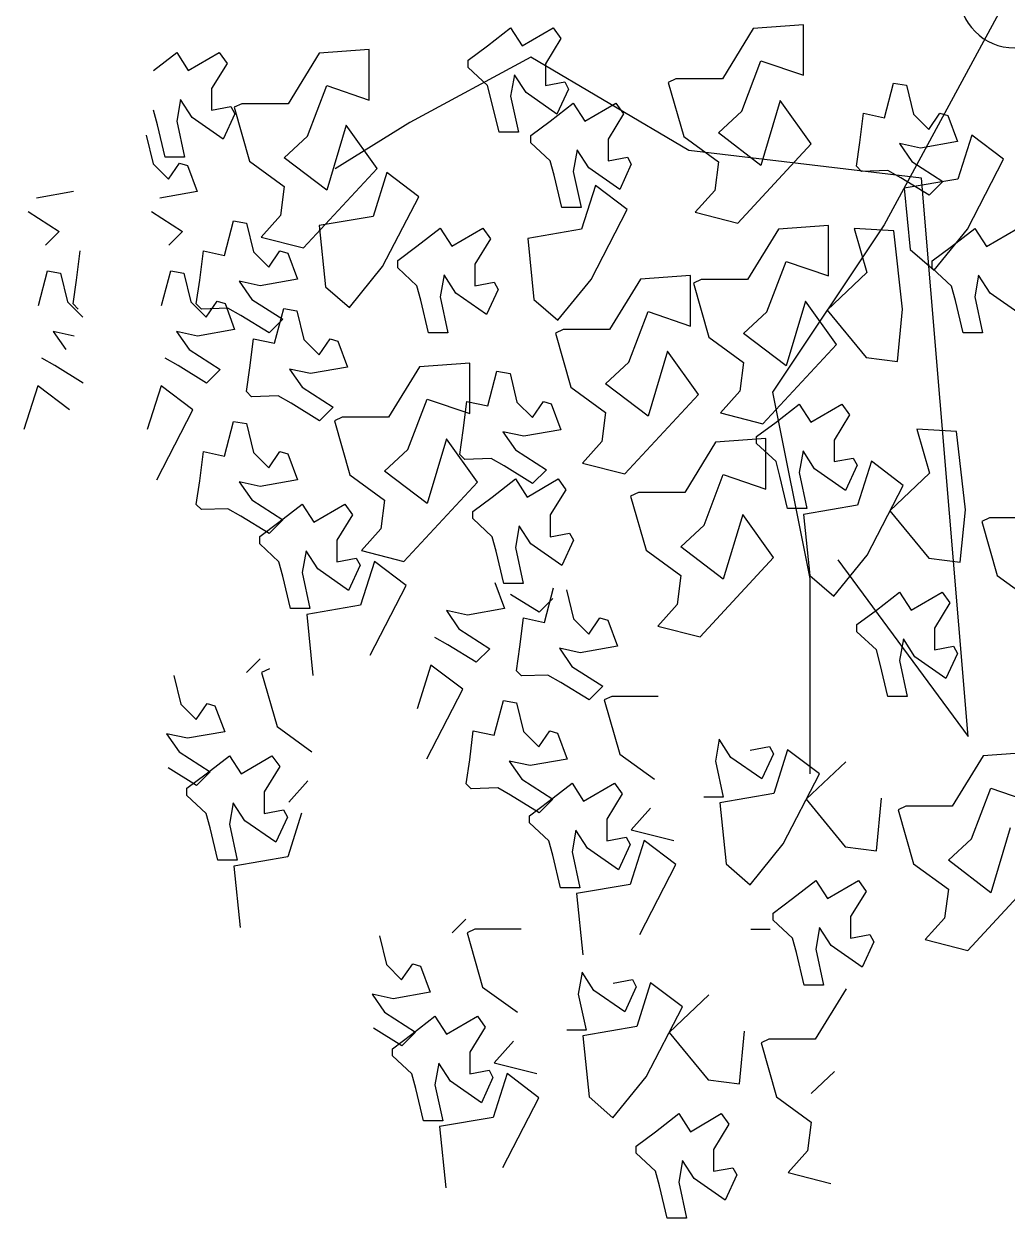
# Model space of a CAD drawing. Header units: metres. Extents: x -1655 to 449, y 40 to 361.
# Drawn here: x 52.0579 to 52.4283, y 53.6599 to 54.1099 of the extents above; entities that cross this region are included whole.
import ezdxf

# ---------------------------------------------------------------- set-up
doc = ezdxf.new("R2010")
doc.units = ezdxf.units.M
doc.header["$MEASUREMENT"] = 0
doc.layers.add('paisajismo', color=7, linetype='Continuous')

# ---------------------------------------------------------------- blocks, each defined once
blk = doc.blocks.new('A$C78ED2221')
at = {"layer": 'paisajismo', "color": 86}
for p, q in [((0.2983, 1.1663), (0.3867, 1.2481)), ((0.4791, 1.1921), (0.4629, 1.2395)), ((0.5192, 1.2395), (0.5152, 1.1835)), ((0.7162, 1.1993), (0.688, 1.2381)), ((0.7804, 1.2424), (0.7804, 1.1907)), ((1.0064, 1.2258), (1.0305, 1.1915)), ((0.4348, 1.2136), (0.3625, 1.1921)), ((1.0827, 1.1871), (1.1028, 1.2216)), ((0.7764, 1.1821), (0.7162, 1.1993)), ((1.1019, 1.166), (1.1798, 1.2062)), ((1.3557, 1.2081), (1.1069, 1.0734)), ((1.1798, 1.2062), (1.2066, 1.1708)), ((0.3625, 1.1921), (0.3987, 1.1448)), ((0.4228, 1.1707), (0.4791, 1.1921)), ((0.7804, 1.1907), (0.7764, 1.1821)), ((1.0305, 1.1915), (1.0506, 1.1785)), ((1.1028, 1.1742), (1.0827, 1.1871)), ((0.5152, 1.1835), (0.459, 1.1491)), ((1.0264, 1.1742), (0.9863, 1.1829)), ((0.9863, 1.1829), (0.9863, 1.1613)), ((1.0506, 1.1785), (1.0264, 1.1742)), ((1.0827, 1.1484), (1.1028, 1.1742)), ((0.3103, 1.119), (0.2983, 1.1663)), ((0.3987, 1.1448), (0.4228, 1.1707)), ((0.7336, 1.0216), (0.5365, 1.1667)), ((0.5365, 1.1667), (1.1587, 1.1148)), ((0.7309, 1.1581), (0.7893, 1.1637)), ((0.7353, 1.1231), (0.7309, 1.1581)), ((0.7893, 1.1637), (0.8764, 1.1539)), ((0.9863, 1.1613), (1.0225, 1.1527)), ((1.0563, 1.1289), (1.1019, 1.166)), ((1.2066, 1.1708), (1.1578, 1.1553)), ((0.3666, 1.1448), (0.3344, 1.1405)), ((0.3947, 1.1061), (0.3666, 1.1448)), ((0.6293, 1.1549), (0.6012, 1.142)), ((0.6373, 1.1506), (0.6293, 1.1549)), ((0.6333, 1.1292), (0.6373, 1.1506)), ((0.6855, 1.1463), (0.6574, 1.1292)), ((0.6975, 1.1377), (0.6855, 1.1463)), ((0.8764, 1.1539), (0.8791, 1.1096)), ((1.0225, 1.1527), (1.0385, 1.1484)), ((1.0385, 1.1484), (1.0586, 1.1269)), ((1.0666, 1.1269), (1.0827, 1.1484)), ((1.1578, 1.1553), (1.1475, 1.0954)), ((1.1995, 1.1549), (1.1922, 1.1136)), ((1.2286, 1.1442), (1.1995, 1.1549)), ((0.3344, 1.1405), (0.3103, 1.119)), ((0.6012, 1.142), (0.6253, 1.1076)), ((0.6774, 1.1033), (0.6975, 1.1377)), ((1.1549, 1.1387), (1.1397, 1.1235)), ((1.1772, 1.1042), (1.1549, 1.1387)), ((1.2131, 1.1231), (1.2312, 1.1354)), ((1.2312, 1.1354), (1.2286, 1.1442)), ((0.6574, 1.1292), (0.6333, 1.1292)), ((0.7881, 1.0796), (0.7353, 1.1231)), ((0.8299, 1.1238), (0.7881, 1.0796)), ((0.8791, 1.1096), (0.8299, 1.1238)), ((1.0794, 1.1023), (1.0563, 1.1289)), ((1.0586, 1.1269), (1.0666, 1.1269)), ((1.1397, 1.1235), (1.1592, 1.0919)), ((0.6253, 1.1076), (0.6454, 1.0947)), ((1.1587, 1.1148), (1.1898, 0.8557)), ((1.1922, 1.1136), (1.1973, 1.0902)), ((0.6212, 1.0903), (0.5811, 1.099)), ((0.5811, 1.099), (0.5811, 1.0775)), ((0.6454, 1.0947), (0.6212, 1.0903)), ((0.6975, 1.0903), (0.6774, 1.1033)), ((0.7386, 1.0542), (0.8165, 1.0944)), ((0.9545, 1.0883), (1.0129, 1.0938)), ((1.0129, 1.0938), (1.1, 1.084)), ((1.1475, 1.0954), (1.0794, 1.1023)), ((1.1592, 1.0919), (1.1675, 1.0774)), ((1.1973, 1.0902), (1.1772, 1.1042)), ((0.6774, 1.0646), (0.6975, 1.0903)), ((0.9589, 1.0533), (0.9545, 1.0883)), ((1.1, 1.084), (1.1027, 1.0397)), ((0.4138, 1.0299), (0.4094, 1.0648)), ((0.5811, 1.0775), (0.6172, 1.0689)), ((0.6172, 1.0689), (0.6333, 1.0646)), ((1.1069, 1.0734), (0.9202, 0.949)), ((1.1675, 1.0774), (1.1664, 1.048)), ((0.3079, 1.0617), (0.2797, 1.0487)), ((0.3159, 1.0573), (0.3079, 1.0617)), ((0.3118, 1.0359), (0.3159, 1.0573)), ((0.3641, 1.0531), (0.336, 1.0359)), ((0.3761, 1.0445), (0.3641, 1.0531)), ((0.6333, 1.0646), (0.6534, 1.043)), ((0.6614, 1.043), (0.6774, 1.0646)), ((0.693, 1.0172), (0.7386, 1.0542)), ((0.8433, 1.059), (0.7944, 1.0435)), ((1.0117, 1.0098), (0.9589, 1.0533)), ((1.0535, 1.0539), (1.0117, 1.0098)), ((1.1027, 1.0397), (1.0535, 1.0539)), ((0.2797, 1.0487), (0.3038, 1.0143)), ((0.356, 1.01), (0.3761, 1.0445)), ((0.6534, 1.043), (0.6614, 1.043)), ((0.7944, 1.0435), (0.7842, 0.9836)), ((0.8389, 1.0432), (0.8108, 1.0302)), ((0.8469, 1.0388), (0.8389, 1.0432)), ((0.8429, 1.0174), (0.8469, 1.0388)), ((1.1664, 1.048), (1.1721, 1.0423)), ((1.1721, 1.0423), (1.1987, 1.0462)), ((0.2556, 1.0309), (0.1993, 0.9965)), ((0.336, 1.0359), (0.3118, 1.0359)), ((0.4667, 0.9863), (0.4138, 1.0299)), ((0.5085, 1.0305), (0.4667, 0.9863)), ((0.8108, 1.0302), (0.8349, 0.9958)), ((0.8951, 1.0346), (0.867, 1.0174)), ((0.887, 0.9915), (0.9071, 1.026)), ((0.9071, 1.026), (0.8951, 1.0346)), ((0.0507, 0.9663), (0.0386, 1.0137)), ((0.139, 0.9921), (0.1632, 1.018)), ((0.3038, 1.0143), (0.3239, 1.0014)), ((0.7161, 0.9905), (0.693, 1.0172)), ((0.867, 1.0174), (0.8429, 1.0174)), ((0.8852, 0.9382), (0.9736, 1.02)), ((0.9736, 1.02), (1.0218, 0.9855)), ((1.0499, 1.0114), (1.1061, 1.0114)), ((1.066, 0.964), (1.0499, 1.0114)), ((1.1061, 1.0114), (1.1021, 0.9554)), ((0.2596, 1.0057), (0.2596, 0.9842)), ((0.2997, 0.9971), (0.2596, 1.0057)), ((0.3239, 1.0014), (0.2997, 0.9971)), ((0.3761, 0.9971), (0.356, 1.01)), ((0.4171, 0.9609), (0.495, 1.0011)), ((0.495, 1.0011), (0.5218, 0.9657)), ((0.0748, 0.9879), (0.0507, 0.9663)), ((0.1069, 0.9921), (0.0748, 0.9879)), ((0.1351, 0.9534), (0.1069, 0.9921)), ((0.356, 0.9713), (0.3761, 0.9971)), ((0.7128, 0.9905), (0.4951, 0.9905)), ((0.9202, 0.949), (0.7128, 0.9905)), ((0.7842, 0.9836), (0.7161, 0.9905)), ((0.8308, 0.9786), (0.7907, 0.9872)), ((0.7907, 0.9872), (0.7907, 0.9657)), ((0.8349, 0.9958), (0.855, 0.9829)), ((0.9071, 0.9786), (0.887, 0.9915)), ((1.0218, 0.9855), (0.9495, 0.964)), ((1.1088, 0.9103), (1.1972, 0.992)), ((0.2596, 0.9842), (0.2958, 0.9756)), ((0.2958, 0.9756), (0.3118, 0.9713)), ((0.855, 0.9829), (0.8308, 0.9786)), ((0.887, 0.9528), (0.9071, 0.9786)), ((1.2734, 0.9834), (1.3297, 0.9834)), ((1.2896, 0.936), (1.2734, 0.9834)), ((1.3297, 0.9834), (1.3257, 0.9274)), ((0.3118, 0.9713), (0.3319, 0.9497)), ((0.3399, 0.9497), (0.356, 0.9713)), ((0.3715, 0.9239), (0.4171, 0.9609)), ((0.5218, 0.9657), (0.473, 0.9502)), ((0.7907, 0.9657), (0.8268, 0.9571)), ((0.9495, 0.964), (0.9856, 0.9167)), ((1.0098, 0.9425), (1.066, 0.964)), ((0.3215, 0.9464), (0.3215, 0.9248)), ((0.3319, 0.9497), (0.3399, 0.9497)), ((0.473, 0.9502), (0.4627, 0.8903)), ((0.5174, 0.9499), (0.4893, 0.9369)), ((0.5255, 0.9455), (0.5174, 0.9499)), ((0.5214, 0.9241), (0.5255, 0.9455)), ((0.6477, 0.8683), (0.7361, 0.9501)), ((0.7361, 0.9501), (0.7842, 0.9157)), ((0.8268, 0.9571), (0.8429, 0.9528)), ((0.8429, 0.9528), (0.863, 0.9312)), ((0.871, 0.9312), (0.887, 0.9528)), ((1.1021, 0.9554), (1.0459, 0.921)), ((0.4893, 0.9369), (0.5134, 0.9026)), ((0.9856, 0.9167), (1.0098, 0.9425)), ((1.173, 0.936), (1.2092, 0.8887)), ((1.2333, 0.9146), (1.2896, 0.936)), ((0.3946, 0.8972), (0.3715, 0.9239)), ((1.0459, 0.921), (1.0459, 0.8694)), ((1.3257, 0.9274), (1.2695, 0.8931)), ((0.0482, 0.909), (0.0201, 0.8961)), ((0.0562, 0.9047), (0.0482, 0.909)), ((0.1542, 0.8772), (0.1498, 0.9122)), ((0.9535, 0.9167), (0.9214, 0.9124)), ((0.9816, 0.8779), (0.9535, 0.9167)), ((1.1209, 0.8629), (1.1088, 0.9103)), ((1.2092, 0.8887), (1.2333, 0.9146)), ((0.0201, 0.8961), (0.0442, 0.8617)), ((0.0522, 0.8832), (0.0562, 0.9047)), ((0.1045, 0.9004), (0.0763, 0.8832)), ((0.0963, 0.8574), (0.1164, 0.8918)), ((0.1164, 0.8918), (0.1045, 0.9004)), ((0.4627, 0.8903), (0.3946, 0.8972)), ((0.4692, 0.894), (0.4692, 0.8724)), ((0.5093, 0.8853), (0.4692, 0.894)), ((0.5134, 0.9026), (0.5335, 0.8896)), ((1.2695, 0.8931), (1.2695, 0.8414)), ((0.0763, 0.8832), (0.0522, 0.8832)), ((0.5335, 0.8896), (0.5093, 0.8853)), ((1.1449, 0.8845), (1.1209, 0.8629)), ((1.1771, 0.8887), (1.1449, 0.8845)), ((1.2052, 0.85), (1.1771, 0.8887)), ((0.207, 0.8337), (0.1542, 0.8772)), ((0.2488, 0.8779), (0.207, 0.8337)), ((0.9177, 0.8663), (0.9659, 0.8318)), ((1.0419, 0.8608), (0.9816, 0.8779)), ((1.0459, 0.8694), (1.0419, 0.8608)), ((0.0401, 0.8444), (0, 0.8531)), ((0, 0.8531), (0, 0.8316)), ((0.0442, 0.8617), (0.0643, 0.8488)), ((0.1164, 0.8444), (0.0963, 0.8574)), ((0.994, 0.8577), (1.0502, 0.8577)), ((1.0101, 0.8103), (0.994, 0.8577)), ((1.0502, 0.8577), (1.0463, 0.8017)), ((1.1898, 0.8557), (1.2935, 0.6796)), ((0.0643, 0.8488), (0.0401, 0.8444)), ((0.0963, 0.8186), (0.1164, 0.8444)), ((0.1575, 0.8083), (0.2354, 0.8485)), ((0.2354, 0.8485), (0.2622, 0.8131)), ((0.316, 0.8012), (0.3939, 0.8414)), ((0.3939, 0.8414), (0.4207, 0.806)), ((0.4328, 0.7916), (0.4207, 0.8389)), ((1.2654, 0.8328), (1.2052, 0.85)), ((1.2695, 0.8414), (1.2654, 0.8328)), ((0, 0.8316), (0.0361, 0.823)), ((0.9659, 0.8318), (0.8936, 0.8103)), ((0.0361, 0.823), (0.0522, 0.8186)), ((0.0522, 0.8186), (0.0723, 0.7971)), ((0.0803, 0.7971), (0.0963, 0.8186)), ((0.2622, 0.8131), (0.2134, 0.7976)), ((0.4569, 0.8131), (0.4328, 0.7916)), ((0.5171, 0.7787), (0.489, 0.8174)), ((0.5814, 0.8217), (0.5814, 0.7701)), ((0.1119, 0.7712), (0.1575, 0.8083)), ((0.4207, 0.806), (0.3719, 0.7905)), ((0.9539, 0.7888), (1.0101, 0.8103)), ((1.0463, 0.8017), (0.99, 0.7673)), ((0.0723, 0.7971), (0.0803, 0.7971)), ((0.2134, 0.7976), (0.2031, 0.7377)), ((0.2578, 0.7972), (0.2297, 0.7843)), ((0.2658, 0.7929), (0.2578, 0.7972)), ((0.2618, 0.7714), (0.2658, 0.7929)), ((0.3719, 0.7905), (0.3616, 0.7306)), ((0.4163, 0.7902), (0.3882, 0.7772)), ((0.4243, 0.7858), (0.4163, 0.7902)), ((0.4203, 0.7644), (0.4243, 0.7858)), ((0.9297, 0.763), (0.9539, 0.7888)), ((1.046, 0.7468), (1.1239, 0.787)), ((1.1239, 0.787), (1.1507, 0.7516)), ((1.1743, 0.7916), (1.1461, 0.7787)), ((1.1823, 0.7873), (1.1743, 0.7916)), ((1.1782, 0.7658), (1.1823, 0.7873)), ((0.2297, 0.7843), (0.2538, 0.7499)), ((0.3882, 0.7772), (0.4123, 0.7429)), ((0.4726, 0.7816), (0.4444, 0.7644)), ((0.4645, 0.7385), (0.4846, 0.773)), ((0.4846, 0.773), (0.4726, 0.7816)), ((0.5774, 0.7615), (0.5171, 0.7787)), ((0.6372, 0.7762), (0.6299, 0.7348)), ((0.8414, 0.7372), (0.8293, 0.7845)), ((1.1461, 0.7787), (1.1702, 0.7443)), ((1.2305, 0.783), (1.2024, 0.7658)), ((1.2224, 0.74), (1.2425, 0.7744)), ((1.2425, 0.7744), (1.2305, 0.783)), ((0.135, 0.7446), (0.1119, 0.7712)), ((0.4444, 0.7644), (0.4203, 0.7644)), ((0.5814, 0.7701), (0.5774, 0.7615)), ((0.5926, 0.76), (0.5774, 0.7448)), ((0.6148, 0.7255), (0.5926, 0.76)), ((0.6689, 0.7567), (0.6663, 0.7654)), ((0.8655, 0.7587), (0.8414, 0.7372)), ((0.9258, 0.7242), (0.8976, 0.763)), ((0.99, 0.7673), (0.99, 0.7156)), ((1.2024, 0.7658), (1.1782, 0.7658)), ((0.2538, 0.7499), (0.2739, 0.737)), ((0.6508, 0.7444), (0.6689, 0.7567)), ((1.0004, 0.7097), (1.046, 0.7468)), ((1.1507, 0.7516), (1.1019, 0.7361)), ((0.2031, 0.7377), (0.135, 0.7446)), ((0.2497, 0.7326), (0.2096, 0.7413)), ((0.2096, 0.7413), (0.2096, 0.7198)), ((0.2739, 0.737), (0.2497, 0.7326)), ((0.3616, 0.7306), (0.2935, 0.7375)), ((0.4082, 0.7256), (0.3681, 0.7343)), ((0.3681, 0.7343), (0.3681, 0.7127)), ((0.4123, 0.7429), (0.4324, 0.7299)), ((0.4846, 0.7256), (0.4645, 0.7385)), ((0.5774, 0.7448), (0.5969, 0.7131)), ((0.6299, 0.7348), (0.635, 0.7115)), ((0.6679, 0.7273), (0.6508, 0.7444)), ((1.1019, 0.7361), (1.0916, 0.6762)), ((1.1662, 0.727), (1.1261, 0.7357)), ((1.1261, 0.7357), (1.1261, 0.7142)), ((1.1702, 0.7443), (1.1903, 0.7314)), ((1.2425, 0.727), (1.2224, 0.74)), ((0.4324, 0.7299), (0.4082, 0.7256)), ((0.4645, 0.6998), (0.4846, 0.7256)), ((0.5115, 0.7203), (0.5042, 0.6789)), ((0.5405, 0.7095), (0.5115, 0.7203)), ((0.635, 0.7115), (0.6148, 0.7255)), ((0.6999, 0.7196), (0.6679, 0.7273)), ((0.7554, 0.7272), (0.7272, 0.7142)), ((0.7634, 0.7228), (0.7554, 0.7272)), ((0.7593, 0.7014), (0.7634, 0.7228)), ((0.986, 0.7071), (0.9258, 0.7242)), ((1.1903, 0.7314), (1.1662, 0.727)), ((1.2224, 0.7012), (1.2425, 0.727)), ((1.2581, 0.7218), (1.23, 0.7088)), ((1.2661, 0.7174), (1.2581, 0.7218)), ((0.3681, 0.7127), (0.4043, 0.7041)), ((0.5431, 0.7008), (0.5405, 0.7095)), ((0.5969, 0.7131), (0.6051, 0.6987)), ((0.7272, 0.7142), (0.7513, 0.6798)), ((0.8116, 0.7186), (0.7835, 0.7014)), ((0.8035, 0.6755), (0.8236, 0.71)), ((0.8236, 0.71), (0.8116, 0.7186)), ((0.8784, 0.7131), (0.8712, 0.6718)), ((0.9075, 0.7024), (0.8784, 0.7131)), ((0.99, 0.7156), (0.986, 0.7071)), ((1.0235, 0.6831), (1.0004, 0.7097)), ((1.1261, 0.7142), (1.1622, 0.7056)), ((1.1622, 0.7056), (1.1782, 0.7012)), ((1.23, 0.7088), (1.2541, 0.6744)), ((1.2621, 0.696), (1.2661, 0.7174)), ((1.3143, 0.7132), (1.2862, 0.696)), ((1.3263, 0.7046), (1.3143, 0.7132)), ((0.4043, 0.7041), (0.4203, 0.6998)), ((0.4203, 0.6998), (0.4404, 0.6783)), ((0.4484, 0.6783), (0.4645, 0.6998)), ((0.4669, 0.7041), (0.4516, 0.6889)), ((0.4891, 0.6696), (0.4669, 0.7041)), ((0.5251, 0.6885), (0.5431, 0.7008)), ((0.6051, 0.6987), (0.6041, 0.6693)), ((0.6638, 0.6949), (0.7023, 0.705)), ((0.6688, 0.6715), (0.6638, 0.6949)), ((0.6904, 0.7041), (0.6752, 0.6889)), ((0.7835, 0.7014), (0.7593, 0.7014)), ((0.8338, 0.697), (0.8186, 0.6817)), ((0.8561, 0.6625), (0.8338, 0.697)), ((0.8921, 0.6814), (0.9101, 0.6937)), ((0.9101, 0.6937), (0.9075, 0.7024)), ((1.1782, 0.7012), (1.1983, 0.6797)), ((1.2064, 0.6797), (1.2224, 0.7012)), ((1.2862, 0.696), (1.2621, 0.696)), ((1.3062, 0.6701), (1.3263, 0.7046)), ((0.0564, 0.6486), (0.1342, 0.6888)), ((0.1342, 0.6888), (0.1611, 0.6534)), ((0.1732, 0.639), (0.1611, 0.6863)), ((0.4516, 0.6889), (0.4711, 0.6572)), ((0.5042, 0.6789), (0.5092, 0.6556)), ((0.5421, 0.6714), (0.5251, 0.6885)), ((0.6752, 0.6889), (0.6947, 0.6572)), ((0.7513, 0.6798), (0.7714, 0.6669)), ((0.8186, 0.6817), (0.8381, 0.6501)), ((0.9091, 0.6643), (0.8921, 0.6814)), ((1.0916, 0.6762), (1.0235, 0.6831)), ((1.1983, 0.6797), (1.2064, 0.6797)), ((1.2935, 0.6796), (1.2209, 0.5448)), ((0.3218, 0.6691), (0.3218, 0.6174)), ((0.4404, 0.6783), (0.4484, 0.6783)), ((0.5092, 0.6556), (0.4891, 0.6696)), ((0.5742, 0.6637), (0.5421, 0.6714)), ((0.6041, 0.6693), (0.6098, 0.6636)), ((0.6098, 0.6636), (0.6364, 0.6675)), ((0.6364, 0.6675), (0.6688, 0.6715)), ((0.7071, 0.6712), (0.7071, 0.6497)), ((0.7473, 0.6626), (0.7071, 0.6712)), ((0.7714, 0.6669), (0.7473, 0.6626)), ((0.8236, 0.6626), (0.8035, 0.6755)), ((0.8712, 0.6718), (0.8762, 0.6485)), ((1.25, 0.6572), (1.2099, 0.6659)), ((1.2099, 0.6659), (1.2099, 0.6443)), ((1.2541, 0.6744), (1.2741, 0.6615)), ((1.3263, 0.6572), (1.3062, 0.6701)), ((0.1611, 0.6534), (0.1122, 0.6379)), ((0.1972, 0.6605), (0.1732, 0.639)), ((0.2575, 0.626), (0.2294, 0.6648)), ((0.4711, 0.6572), (0.4794, 0.6428)), ((0.5766, 0.6491), (0.5742, 0.6637)), ((0.8035, 0.6368), (0.8236, 0.6626)), ((0.8762, 0.6485), (0.8561, 0.6625)), ((0.9412, 0.6566), (0.9091, 0.6643)), ((0.9436, 0.642), (0.9412, 0.6566)), ((1.2741, 0.6615), (1.25, 0.6572)), ((1.3062, 0.6314), (1.3263, 0.6572)), ((0.4794, 0.6428), (0.4784, 0.6134)), ((0.538, 0.639), (0.5766, 0.6491)), ((0.5431, 0.6156), (0.538, 0.639)), ((0.6791, 0.6504), (0.6718, 0.6091)), ((0.7082, 0.6397), (0.6791, 0.6504)), ((0.7071, 0.6497), (0.7433, 0.6411)), ((0.7433, 0.6411), (0.7593, 0.6368)), ((0.8381, 0.6501), (0.8464, 0.6357)), ((0.905, 0.6318), (0.9436, 0.642)), ((1.0348, 0.6433), (1.0067, 0.6304)), ((1.0429, 0.639), (1.0348, 0.6433)), ((1.0388, 0.6175), (1.0429, 0.639)), ((0.1122, 0.6379), (0.102, 0.578)), ((0.1567, 0.6375), (0.1286, 0.6246)), ((0.1647, 0.6332), (0.1567, 0.6375)), ((0.1607, 0.6117), (0.1647, 0.6332)), ((0.2129, 0.6289), (0.1848, 0.6117)), ((0.2249, 0.6203), (0.2129, 0.6289)), ((0.3177, 0.6088), (0.2575, 0.626)), ((0.6345, 0.6342), (0.6193, 0.619)), ((0.6568, 0.5997), (0.6345, 0.6342)), ((0.7593, 0.6368), (0.7794, 0.6152)), ((0.7874, 0.6152), (0.8035, 0.6368)), ((0.8464, 0.6357), (0.8454, 0.6063)), ((0.91, 0.6085), (0.905, 0.6318)), ((1.0067, 0.6304), (1.0308, 0.596)), ((1.0911, 0.6347), (1.0629, 0.6175)), ((1.083, 0.5917), (1.1031, 0.6261)), ((1.1031, 0.6261), (1.0911, 0.6347)), ((0.1286, 0.6246), (0.1526, 0.5902)), ((0.2048, 0.5859), (0.2249, 0.6203)), ((0.3218, 0.6174), (0.3177, 0.6088)), ((0.4784, 0.6134), (0.484, 0.6077)), ((0.5106, 0.6116), (0.5431, 0.6156)), ((0.6193, 0.619), (0.6388, 0.5874)), ((0.7318, 0.5384), (0.8202, 0.6202)), ((0.7794, 0.6152), (0.7874, 0.6152)), ((0.8202, 0.6202), (0.8683, 0.5857)), ((1.0629, 0.6175), (1.0388, 0.6175)), ((0.1848, 0.6117), (0.1607, 0.6117)), ((0.333, 0.6073), (0.3178, 0.5921)), ((0.484, 0.6077), (0.5106, 0.6116)), ((0.5116, 0.5637), (0.5895, 0.6039)), ((0.5895, 0.6039), (0.6163, 0.5685)), ((0.6769, 0.5857), (0.6568, 0.5997)), ((0.6718, 0.6091), (0.6769, 0.5857)), ((0.8454, 0.6063), (0.851, 0.6006)), ((0.851, 0.6006), (0.8776, 0.6045)), ((0.8776, 0.6045), (0.91, 0.6085)), ((0.9126, 0.5642), (0.8965, 0.6116)), ((0.8965, 0.6116), (0.9527, 0.6116)), ((0.9527, 0.6116), (0.9487, 0.5556)), ((0.1526, 0.5902), (0.1727, 0.5773)), ((0.2249, 0.5729), (0.2048, 0.5859)), ((0.6388, 0.5874), (0.6471, 0.5729)), ((0.9866, 0.5874), (0.9866, 0.5659)), ((1.0267, 0.5787), (0.9866, 0.5874)), ((1.0308, 0.596), (1.0509, 0.5831)), ((1.1031, 0.5787), (1.083, 0.5917)), ((0.102, 0.578), (0.0339, 0.5849)), ((0.1085, 0.5816), (0.1085, 0.5601)), ((0.1486, 0.5729), (0.1085, 0.5816)), ((0.1727, 0.5773), (0.1486, 0.5729)), ((0.2048, 0.5471), (0.2249, 0.5729)), ((1.0509, 0.5831), (1.0267, 0.5787)), ((1.083, 0.5529), (1.1031, 0.5787)), ((0.1085, 0.5601), (0.1446, 0.5515)), ((0.2518, 0.5676), (0.2445, 0.5263)), ((0.2809, 0.5569), (0.2518, 0.5676)), ((0.6163, 0.5685), (0.5675, 0.553)), ((0.7961, 0.5642), (0.8322, 0.5168)), ((0.9866, 0.5659), (1.0228, 0.5573)), ((0.1446, 0.5515), (0.1607, 0.5471)), ((0.1607, 0.5471), (0.1808, 0.5256)), ((0.1888, 0.5256), (0.2048, 0.5471)), ((0.2072, 0.5514), (0.192, 0.5362)), ((0.2294, 0.5169), (0.2072, 0.5514)), ((0.2654, 0.5358), (0.2835, 0.5481)), ((0.2835, 0.5481), (0.2809, 0.5569)), ((0.9487, 0.5556), (0.8925, 0.5212)), ((1.0228, 0.5573), (1.0388, 0.5529)), ((1.0388, 0.5529), (1.0589, 0.5314)), ((1.0602, 0.5146), (1.1381, 0.5548)), ((1.0669, 0.5314), (1.083, 0.5529)), ((0.192, 0.5362), (0.2115, 0.5046)), ((0.2825, 0.5188), (0.2654, 0.5358)), ((0.6271, 0.5007), (0.705, 0.5409)), ((0.705, 0.5409), (0.7318, 0.5055)), ((0.7439, 0.4911), (0.7318, 0.5384)), ((0.8322, 0.5168), (0.8564, 0.5427)), ((1.2209, 0.5448), (1.1691, 0.4619)), ((0.1808, 0.5256), (0.1888, 0.5256)), ((0.2445, 0.5263), (0.2496, 0.5029)), ((0.8925, 0.5212), (0.8925, 0.4695)), ((1.0589, 0.5314), (1.0669, 0.5314)), ((1.165, 0.5194), (1.1161, 0.504)), ((0.2496, 0.5029), (0.2294, 0.5169)), ((0.3145, 0.511), (0.2825, 0.5188)), ((0.7679, 0.5126), (0.7439, 0.4911)), ((0.8001, 0.5168), (0.7679, 0.5126)), ((0.8282, 0.4781), (0.8001, 0.5168)), ((1.0147, 0.4776), (1.0602, 0.5146)), ((1.0811, 0.4266), (1.1695, 0.5084)), ((0.7318, 0.5055), (0.683, 0.49)), ((1.1161, 0.504), (1.1059, 0.444)), ((0.683, 0.49), (0.6727, 0.4301)), ((0.7274, 0.4896), (0.6993, 0.4767)), ((0.7354, 0.4853), (0.7274, 0.4896)), ((0.7314, 0.4638), (0.7354, 0.4853)), ((0.7837, 0.481), (0.7555, 0.4638)), ((0.7956, 0.4724), (0.7837, 0.481)), ((0.6993, 0.4767), (0.7234, 0.4423)), ((0.7755, 0.438), (0.7956, 0.4724)), ((0.8884, 0.4609), (0.8282, 0.4781)), ((0.8925, 0.4695), (0.8884, 0.4609)), ((0.9483, 0.4756), (0.941, 0.4343)), ((0.9773, 0.4649), (0.9483, 0.4756)), ((0.7555, 0.4638), (0.7314, 0.4638)), ((0.9037, 0.4594), (0.8885, 0.4442)), ((0.9259, 0.4249), (0.9037, 0.4594)), ((0.7234, 0.4423), (0.7435, 0.4294)), ((0.8885, 0.4442), (0.908, 0.4126)), ((1.1059, 0.444), (1.0378, 0.4509)), ((1.1454, 0.4524), (1.1815, 0.4051)), ((1.2057, 0.4309), (1.2619, 0.4524)), ((1.2981, 0.4438), (1.2418, 0.4094)), ((0.4874, 0.4315), (0.4633, 0.41)), ((0.5477, 0.3971), (0.5196, 0.4358)), ((0.6727, 0.4301), (0.6046, 0.437)), ((0.6792, 0.4337), (0.6792, 0.4122)), ((0.7193, 0.425), (0.6792, 0.4337)), ((0.7435, 0.4294), (0.7193, 0.425)), ((0.7956, 0.425), (0.7755, 0.438)), ((0.941, 0.4343), (0.9461, 0.4109)), ((1.0932, 0.3793), (1.0811, 0.4266)), ((1.1815, 0.4051), (1.2057, 0.4309)), ((0.4512, 0.4244), (0.4024, 0.4089)), ((0.7755, 0.3992), (0.7956, 0.425)), ((0.8226, 0.4197), (0.8153, 0.3784)), ((0.8516, 0.409), (0.8226, 0.4197)), ((0.908, 0.4126), (0.9162, 0.3981)), ((0.9461, 0.4109), (0.9259, 0.4249)), ((1.0461, 0.4197), (1.0388, 0.3784)), ((0.4024, 0.4089), (0.3921, 0.349)), ((0.4469, 0.4086), (0.4188, 0.3956)), ((0.4549, 0.4042), (0.4469, 0.4086)), ((0.4508, 0.3828), (0.4549, 0.4042)), ((0.5031, 0.4), (0.475, 0.3828)), ((0.5151, 0.3914), (0.5031, 0.4)), ((0.6792, 0.4122), (0.7153, 0.4036)), ((0.7153, 0.4036), (0.7314, 0.3992)), ((0.7314, 0.3992), (0.7515, 0.3777)), ((0.7595, 0.3777), (0.7755, 0.3992)), ((0.778, 0.4035), (0.7627, 0.3883)), ((0.8002, 0.369), (0.778, 0.4035)), ((0.8362, 0.3879), (0.8542, 0.4002)), ((0.8542, 0.4002), (0.8516, 0.409)), ((0.9748, 0.3943), (1.0134, 0.4045)), ((1.0015, 0.4035), (0.9863, 0.3883)), ((1.0237, 0.369), (1.0015, 0.4035)), ((1.0597, 0.3879), (1.0778, 0.4002)), ((1.1173, 0.4008), (1.0932, 0.3793)), ((1.1495, 0.4051), (1.1173, 0.4008)), ((1.1776, 0.3663), (1.1495, 0.4051)), ((1.2418, 0.4094), (1.2418, 0.3577)), ((0.4188, 0.3956), (0.4428, 0.3612)), ((0.495, 0.3569), (0.5151, 0.3914)), ((0.6079, 0.3799), (0.5477, 0.3971)), ((0.612, 0.3885), (0.6079, 0.3799)), ((0.7627, 0.3883), (0.7822, 0.3567)), ((0.8532, 0.3709), (0.8362, 0.3879)), ((0.9162, 0.3981), (0.9152, 0.3687)), ((0.9799, 0.3709), (0.9748, 0.3943)), ((0.9863, 0.3883), (1.0058, 0.3567)), ((1.0768, 0.3709), (1.0597, 0.3879)), ((0.475, 0.3828), (0.4508, 0.3828)), ((0.6232, 0.3784), (0.6079, 0.3631)), ((0.7515, 0.3777), (0.7595, 0.3777)), ((0.8153, 0.3784), (0.8203, 0.355)), ((1.0388, 0.3784), (1.0439, 0.355)), ((0.4428, 0.3612), (0.4629, 0.3483)), ((0.8203, 0.355), (0.8002, 0.369)), ((0.8853, 0.3631), (0.8532, 0.3709)), ((0.8877, 0.3486), (0.8853, 0.3631)), ((0.9152, 0.3687), (0.9209, 0.363)), ((0.9209, 0.363), (0.9475, 0.3669)), ((0.9475, 0.3669), (0.9799, 0.3709)), ((1.0439, 0.355), (1.0237, 0.369)), ((1.1088, 0.3631), (1.0768, 0.3709)), ((1.1112, 0.3486), (1.1088, 0.3631)), ((1.2378, 0.3491), (1.1776, 0.3663)), ((0.3921, 0.349), (0.324, 0.3559)), ((0.4388, 0.344), (0.3987, 0.3526)), ((0.3987, 0.3526), (0.3987, 0.3311)), ((0.4629, 0.3483), (0.4388, 0.344)), ((0.5151, 0.344), (0.495, 0.3569)), ((0.7822, 0.3567), (0.7905, 0.3423)), ((0.8491, 0.3384), (0.8877, 0.3486)), ((0.9902, 0.3498), (0.9829, 0.3085)), ((1.0193, 0.3391), (0.9902, 0.3498)), ((1.0058, 0.3567), (1.0141, 0.3423)), ((1.0727, 0.3384), (1.1112, 0.3486)), ((1.2305, 0.3499), (1.2023, 0.3369)), ((1.2385, 0.3455), (1.2305, 0.3499)), ((1.2418, 0.3577), (1.2378, 0.3491)), ((0.495, 0.3182), (0.5151, 0.344)), ((0.542, 0.3387), (0.5347, 0.2973)), ((0.571, 0.3279), (0.542, 0.3387)), ((0.7905, 0.3423), (0.7895, 0.3128)), ((0.8541, 0.3151), (0.8491, 0.3384)), ((0.9456, 0.3337), (0.9304, 0.3184)), ((0.9679, 0.2992), (0.9456, 0.3337)), ((1.0141, 0.3423), (1.013, 0.3128)), ((1.0219, 0.3304), (1.0193, 0.3391)), ((1.0777, 0.3151), (1.0727, 0.3384)), ((1.2023, 0.3369), (1.2264, 0.3026)), ((1.2344, 0.3241), (1.2385, 0.3455)), ((1.2867, 0.3413), (1.2586, 0.3241)), ((1.2786, 0.2982), (1.2987, 0.3327)), ((1.2987, 0.3327), (1.2867, 0.3413)), ((0.3987, 0.3311), (0.4348, 0.3225)), ((0.4348, 0.3225), (0.4508, 0.3182)), ((0.4974, 0.3225), (0.4822, 0.3073)), ((0.5196, 0.288), (0.4974, 0.3225)), ((0.5736, 0.3192), (0.571, 0.3279)), ((1.0038, 0.3181), (1.0219, 0.3304)), ((1.2586, 0.3241), (1.2344, 0.3241)), ((0.4508, 0.3182), (0.4709, 0.2966)), ((0.479, 0.2966), (0.495, 0.3182)), ((0.4822, 0.3073), (0.5017, 0.2756)), ((0.5556, 0.3069), (0.5736, 0.3192)), ((0.5727, 0.2898), (0.5556, 0.3069)), ((0.7895, 0.3128), (0.7951, 0.3071)), ((0.7951, 0.3071), (0.8217, 0.311)), ((0.8217, 0.311), (0.8541, 0.3151)), ((0.9304, 0.3184), (0.9499, 0.2868)), ((0.9829, 0.3085), (0.988, 0.2852)), ((1.0209, 0.301), (1.0038, 0.3181)), ((1.013, 0.3128), (1.0187, 0.3071)), ((1.0187, 0.3071), (1.0453, 0.311)), ((1.0453, 0.311), (1.0777, 0.3151)), ((1.1439, 0.3079), (1.1366, 0.2666)), ((1.173, 0.2972), (1.1439, 0.3079)), ((0.4709, 0.2966), (0.479, 0.2966)), ((0.5347, 0.2973), (0.5398, 0.274)), ((0.8227, 0.2631), (0.9006, 0.3033)), ((0.9006, 0.3033), (0.9274, 0.2679)), ((0.988, 0.2852), (0.9679, 0.2992)), ((1.053, 0.2933), (1.0209, 0.301)), ((1.0554, 0.2787), (1.053, 0.2933)), ((1.1756, 0.2884), (1.173, 0.2972)), ((1.1822, 0.294), (1.1822, 0.2724)), ((1.2223, 0.2853), (1.1822, 0.294)), ((1.2264, 0.3026), (1.2465, 0.2896)), ((1.2987, 0.2853), (1.2786, 0.2982)), ((0.5398, 0.274), (0.5196, 0.288)), ((0.6047, 0.2821), (0.5727, 0.2898)), ((0.9499, 0.2868), (0.9582, 0.2724)), ((1.0993, 0.2917), (1.0841, 0.2765)), ((1.1216, 0.2572), (1.0993, 0.2917)), ((1.1575, 0.2761), (1.1756, 0.2884)), ((1.2465, 0.2896), (1.2223, 0.2853)), ((1.2786, 0.2595), (1.2987, 0.2853)), ((0.9274, 0.2679), (0.8786, 0.2524)), ((1.0168, 0.2685), (1.0554, 0.2787)), ((1.1746, 0.2591), (1.1575, 0.2761)), ((1.1822, 0.2724), (1.2184, 0.2638)), ((1.2067, 0.2513), (1.1746, 0.2591)), ((1.2184, 0.2638), (1.2344, 0.2595)), ((0.9304, 0.1811), (0.9499, 0.1494)), ((1.0209, 0.1636), (1.0038, 0.1807)), ((1.013, 0.1754), (1.0187, 0.1698)), ((1.0187, 0.1698), (1.0453, 0.1736)), ((1.0453, 0.1736), (1.0777, 0.1777)), ((0.9006, 0.1659), (0.9274, 0.1305)), ((0.988, 0.1478), (0.9679, 0.1618)), ((0.9829, 0.1711), (0.988, 0.1478)), ((1.053, 0.1559), (1.0209, 0.1636)), ((1.1439, 0.1705), (1.1366, 0.1292)), ((0.9499, 0.1494), (0.9582, 0.135)), ((1.0554, 0.1413), (1.053, 0.1559)), ((1.0993, 0.1544), (1.0841, 0.1391)), ((1.1216, 0.1199), (1.0993, 0.1544)), ((1.0168, 0.1312), (1.0554, 0.1413)), ((0.9274, 0.1305), (0.8786, 0.1151))]:
    blk.add_line(p, q, dxfattribs=at)
at = {"layer": 'paisajismo', "color": 64}
for p, q in [((0.459, 1.1491), (0.459, 1.0975)), ((1.2302, 1.106), (1.2131, 1.1231)), ((0.4549, 1.0889), (0.3947, 1.1061)), ((1.2623, 1.0983), (1.2302, 1.106)), ((0.459, 1.0975), (0.4549, 1.0889)), ((0.8165, 1.0944), (0.8433, 1.059)), ((1.2647, 1.0838), (1.2623, 1.0983)), ((1.2261, 1.0736), (1.2647, 1.0838)), ((0.4094, 1.0648), (0.4679, 1.0704)), ((1.2311, 1.0502), (1.2261, 1.0736)), ((1.1987, 1.0462), (1.2311, 1.0502)), ((0.1993, 0.9965), (0.1993, 0.9448)), ((1.1972, 0.992), (1.2453, 0.9576)), ((0.1953, 0.9362), (0.1351, 0.9534)), ((0.1993, 0.9448), (0.1953, 0.9362)), ((1.2453, 0.9576), (1.173, 0.936)), ((0.8123, 0.9415), (0.8686, 0.9415)), ((0.8285, 0.8941), (0.8123, 0.9415)), ((0.8686, 0.9415), (0.8646, 0.8855)), ((0.8973, 0.8909), (0.8852, 0.9382)), ((0.863, 0.9312), (0.871, 0.9312)), ((0.1498, 0.9122), (0.2083, 0.9177)), ((0.7842, 0.9157), (0.7119, 0.8941)), ((0.9214, 0.9124), (0.8973, 0.8909)), ((0.7119, 0.8941), (0.7481, 0.8468)), ((0.7722, 0.8727), (0.8285, 0.8941)), ((0.8646, 0.8855), (0.8084, 0.8511)), ((0.6597, 0.821), (0.6477, 0.8683)), ((0.7481, 0.8468), (0.7722, 0.8727)), ((0.8293, 0.7845), (0.9177, 0.8663)), ((0.6838, 0.8426), (0.6597, 0.821)), ((0.716, 0.8468), (0.6838, 0.8426)), ((0.7441, 0.8081), (0.716, 0.8468)), ((0.8084, 0.8511), (0.8084, 0.7995)), ((0.8043, 0.7909), (0.7441, 0.8081)), ((0.8084, 0.7995), (0.8043, 0.7909)), ((0.8936, 0.8103), (0.9297, 0.763)), ((0.6663, 0.7654), (0.6372, 0.7762)), ((0.8976, 0.763), (0.8655, 0.7587)), ((1.2099, 0.6443), (1.246, 0.6357)), ((1.246, 0.6357), (1.2621, 0.6314)), ((1.2621, 0.6314), (1.2822, 0.6098)), ((1.2902, 0.6098), (1.3062, 0.6314)), ((1.2822, 0.6098), (1.2902, 0.6098)), ((0.8683, 0.5857), (0.7961, 0.5642)), ((0.8564, 0.5427), (0.9126, 0.5642)), ((1.1381, 0.5548), (1.165, 0.5194)), ((1.1695, 0.5084), (1.2177, 0.4739)), ((1.2619, 0.4524), (1.2458, 0.4998)), ((1.2458, 0.4998), (1.302, 0.4998)), ((1.302, 0.4998), (1.2981, 0.4438)), ((1.0378, 0.4509), (1.0147, 0.4776)), ((1.2177, 0.4739), (1.1454, 0.4524)), ((0.9619, 0.4438), (0.9799, 0.4561)), ((0.9799, 0.4561), (0.9773, 0.4649)), ((0.979, 0.4268), (0.9619, 0.4438)), ((1.011, 0.419), (0.979, 0.4268)), ((1.0134, 0.4045), (1.011, 0.419)), ((1.0752, 0.409), (1.0461, 0.4197)), ((1.0778, 0.4002), (1.0752, 0.409))]:
    blk.add_line(p, q, dxfattribs=at)
at = {"layer": 'paisajismo', "color": 86}
blk.add_circle((1.3661, 1.2185), 0.0622, dxfattribs=at)

msp = doc.modelspace()

# ---------------------------------------------------------------- block references
at = {"color": 1, "xscale": -0.3381494434166233, "yscale": 0.3381494434166233, "zscale": 0.3381494434166233, "rotation": 270}
msp.add_blockref('A$C78ED2221', (52.01902, 53.65994), dxfattribs=at)

doc.saveas('drawing.dxf')
